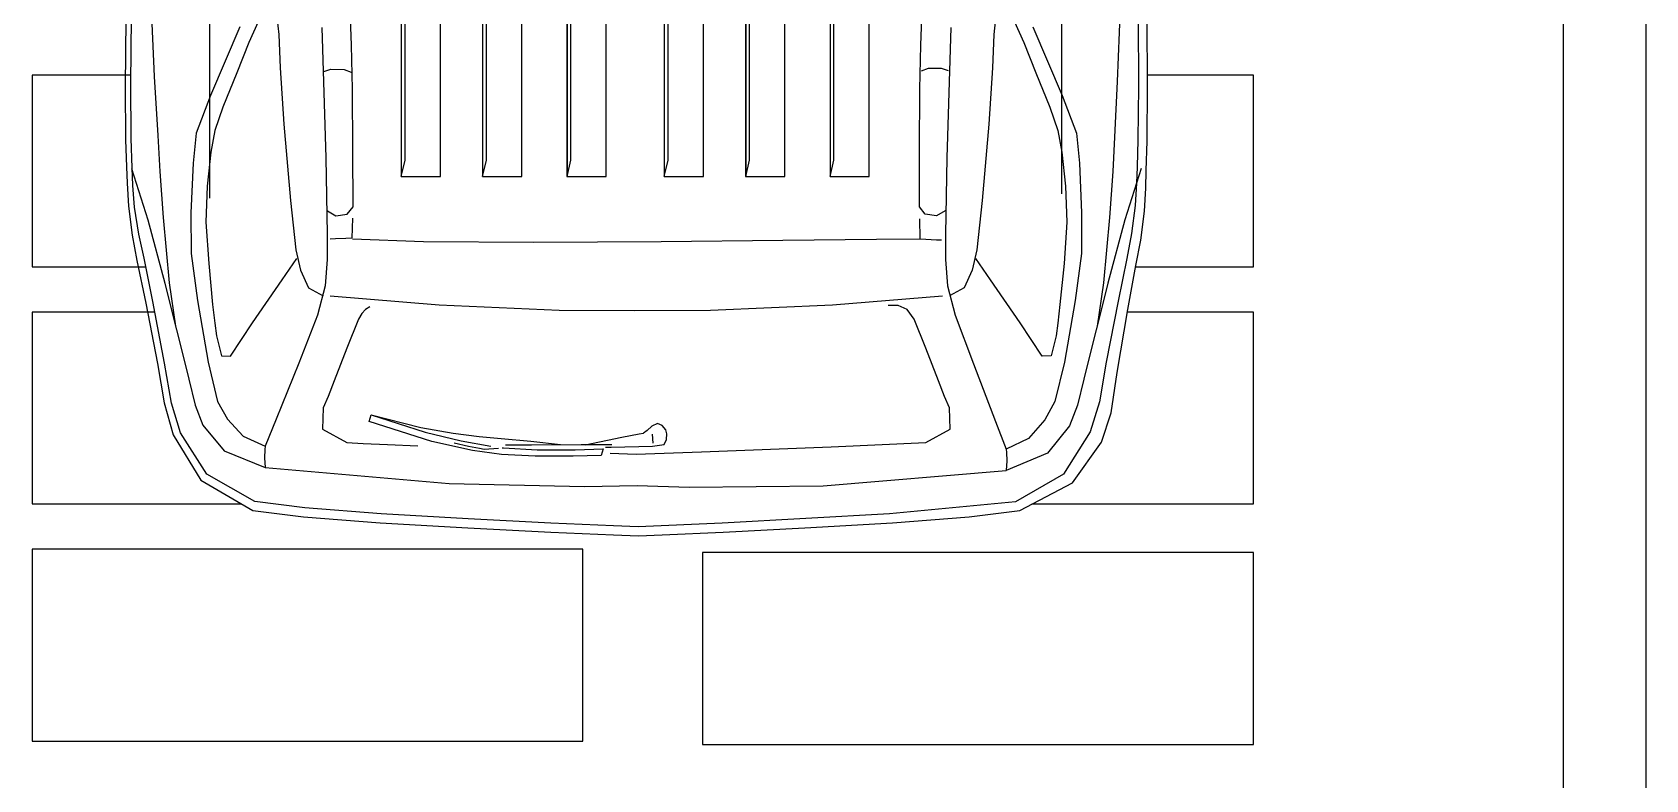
# Model space of a CAD drawing. Header units: millimetres. Extents: x 3923 to 4120, y 744 to 867.
# Drawn here: x 3936.31 to 3942.16, y 814.25 to 816.96 of the extents above; entities that cross this region are included whole.
import ezdxf

# ---------------------------------------------------------------- set-up
doc = ezdxf.new("R2010")
doc.units = ezdxf.units.MM
doc.layers.add('-HIDRO', color=8, linetype='Continuous')

# ---------------------------------------------------------------- blocks, each defined once
blk = doc.blocks.new('Austin Mini dessus')
at = {"color": 8, "flags": 128}
for points in [[(3.2164, 3.793), (3.0966, 3.7917)], [(3.0997, 3.8021), (3.2215, 3.8034)], [(3.316, 3.7921), (3.2164, 3.793)], [(3.2215, 3.8034), (3.3188, 3.8025)], [(3.3693, 3.7904), (3.316, 3.7921)], [(3.3188, 3.8025), (3.3675, 3.8008)], [(3.3675, 3.8008), (3.3972, 3.7998)], [(3.4015, 3.7895), (3.3693, 3.7904)], [(3.3706, 3.7916), (3.4639, 3.7624)], [(3.3972, 3.7998), (3.439, 3.7972)], [(3.4406, 3.7862), (3.4015, 3.7895)], [(3.439, 3.7972), (3.4912, 3.7905)], [(3.4894, 3.7783), (3.4406, 3.7862)], [(3.5334, 3.7691), (3.4894, 3.7783)], [(3.4912, 3.7905), (3.5375, 3.7819)], [(3.5375, 3.7819), (3.6147, 3.7659)], [(3.0661, 3.7568), (3.2036, 3.7505)], [(3.2036, 3.7505), (3.3106, 3.7441)], [(3.4639, 3.7624), (3.5784, 3.7316)], [(3.6119, 3.753), (3.5334, 3.7691)], [(3.7239, 3.7317), (3.6119, 3.753)], [(3.6147, 3.7659), (3.7245, 3.7448)], [(3.3106, 3.7441), (3.3759, 3.7402)], [(3.3759, 3.7402), (3.4593, 3.7344)], [(3.4593, 3.7344), (3.5777, 3.7235)], [(3.5777, 3.7235), (3.6563, 3.7118)], [(3.5784, 3.7316), (3.6421, 3.7153)], [(3.7964, 3.7192), (3.7239, 3.7317)], [(3.7245, 3.7448), (3.7958, 3.7324)], [(3.7958, 3.7324), (3.8536, 3.716)], [(3.8504, 3.7028), (3.7964, 3.7192)], [(3.6421, 3.7153), (3.6846, 3.7048)], [(3.6846, 3.7048), (3.7528, 3.688)], [(3.7528, 3.688), (3.8, 3.6763)], [(3.9251, 3.6552), (3.8504, 3.7028)], [(3.8536, 3.716), (3.9358, 3.6662)], [(3.2381, 3.6482), (3.3067, 3.6745)], [(3.3067, 3.6745), (3.361, 3.68)], [(3.361, 3.68), (3.4507, 3.6839)], [(3.4507, 3.6839), (3.525, 3.6834)], [(3.525, 3.6834), (3.6102, 3.6722)], [(3.6102, 3.6722), (3.7219, 3.6526)], [(3.8, 3.6763), (3.8361, 3.6624)], [(3.8361, 3.6624), (3.8831, 3.6237)], [(3.9358, 3.6662), (3.9909, 3.5714)], [(2.7871, 3.6502), (3.4246, 3.6502)], [(3.1134, 3.5955), (3.2381, 3.6482)], [(3.2592, 3.6259), (3.3014, 3.6408)], [(3.3014, 3.6408), (3.3411, 3.6477)], [(3.3411, 3.6477), (3.4025, 3.6546)], [(3.4025, 3.6546), (3.4682, 3.6568)], [(3.4682, 3.6568), (3.5432, 3.6518)], [(3.5432, 3.6518), (3.6174, 3.6446)], [(3.6174, 3.6446), (3.651, 3.6408)], [(3.651, 3.6408), (3.6741, 3.6378)], [(3.6741, 3.6378), (3.7107, 3.6285)], [(3.7219, 3.6526), (3.793, 3.6355)], [(3.793, 3.6355), (3.8251, 3.6178)], [(3.9748, 3.5682), (3.9251, 3.6552)], [(3.1417, 3.5787), (3.1969, 3.6007)], [(3.1969, 3.6007), (3.2592, 3.6259)], [(3.7113, 3.6124), (3.6503, 3.5725)], [(3.7107, 3.6285), (3.7113, 3.6124)], [(3.8251, 3.6178), (3.8563, 3.5892)], [(3.8831, 3.6237), (3.9133, 3.5491)], [(3.1044, 3.562), (3.1417, 3.5787)], [(3.6503, 3.5725), (3.5724, 3.5187)], [(3.8563, 3.5892), (3.8742, 3.5491)], [(3.9909, 3.5714), (4.0023, 3.48)], [(3.8253, 3.5293), (3.8742, 3.5491)], [(3.8742, 3.5491), (3.8804, 3.5498)], [(3.8804, 3.5498), (3.8953, 3.5506)], [(3.8953, 3.5506), (3.9133, 3.5491)], [(3.9133, 3.5491), (3.9421, 3.2156)], [(3.9862, 3.4773), (3.9748, 3.5682)], [(3.0636, 3.5315), (3.1275, 3.5247)], [(3.1275, 3.5247), (3.1878, 3.5219)], [(3.1878, 3.5219), (3.29, 3.5153)], [(3.29, 3.5153), (3.4288, 3.5036)], [(3.5724, 3.5187), (3.5339, 3.4917)], [(3.7236, 3.4885), (3.8253, 3.5293)], [(3.4288, 3.5036), (3.5179, 3.4935)], [(3.5179, 3.4935), (3.5549, 3.4854)], [(3.5549, 3.4854), (3.5868, 3.4709)], [(3.6368, 3.4545), (3.7236, 3.4885)], [(3.5836, 3.4404), (3.6368, 3.4545)], [(3.5868, 3.4709), (3.6013, 3.4438)], [(3.9969, 3.3387), (3.9862, 3.4773)], [(4.0023, 3.48), (4.0132, 3.3405)], [(3.1149, 3.4465), (3.3513, 3.4394)], [(3.1945, 3.4428), (3.1904, 3.4299)], [(3.1904, 3.4299), (3.1906, 3.4059)], [(3.3513, 3.4394), (3.4895, 3.4367)], [(3.4471, 3.4365), (3.4563, 3.4213)], [(3.4895, 3.4367), (3.5356, 3.4366)], [(3.4982, 3.4219), (3.4986, 3.4312)], [(3.5356, 3.4366), (3.5836, 3.4404)], [(3.6013, 3.4314), (3.6181, 3.2335)], [(3.756, 3.4243), (3.7841, 3.435)], [(3.7841, 3.435), (3.8045, 3.444)], [(3.8045, 3.444), (3.8435, 3.4455)], [(3.8435, 3.4455), (3.8675, 3.4012)], [(3.147, 3.3929), (3.0481, 3.3965)], [(3.1906, 3.4059), (3.1955, 3.3932)], [(3.4534, 3.4004), (3.4403, 3.3899)], [(3.4563, 3.4213), (3.4534, 3.4004)], [(3.4969, 3.3921), (3.4973, 3.4027)], [(3.4973, 3.4027), (3.4982, 3.4219)], [(3.6439, 3.38), (3.6968, 3.4013)], [(3.6968, 3.4013), (3.756, 3.4243)], [(3.8675, 3.4012), (3.8692, 3.3713)], [(3.2267, 3.3909), (3.147, 3.3929)], [(3.3378, 3.39), (3.2267, 3.3909)], [(3.4403, 3.3899), (3.3378, 3.39)], [(3.4605, 3.391), (3.4969, 3.3921)], [(3.4984, 3.3906), (3.5032, 3.2619)], [(3.6215, 3.3593), (3.6261, 3.3671)], [(3.6261, 3.3671), (3.6334, 3.3741)], [(3.6334, 3.3741), (3.6439, 3.38)], [(3.8692, 3.3713), (3.8712, 3.3271)], [(3.8294, 3.3605), (3.8176, 3.3569)], [(3.8176, 3.3569), (3.8402, 3.2669)], [(3.8176, 3.3569), (3.8491, 3.259)], [(3.8656, 3.2467), (3.8294, 3.3605)], [(4.0064, 3.181), (3.9969, 3.3387)], [(4.0132, 3.3405), (4.0227, 3.1819)], [(3.8712, 3.3271), (3.8736, 3.2722)], [(1.521, 3.3024), (3.3849, 3.3024)], [(3.3552, 3.2953), (1.5269, 3.296)], [(3.3849, 3.3024), (3.3552, 3.2953)], [(3.3849, 3.3024), (3.3849, 3.2314)], [(3.5032, 3.2619), (3.5043, 3.0618)], [(3.8402, 3.2669), (3.8508, 3.2084)], [(3.8491, 3.259), (3.8648, 3.1939)], [(3.3849, 3.2314), (1.521, 3.2314)], [(3.6181, 3.2335), (3.6277, 3.0159)], [(3.8822, 3.1732), (3.8656, 3.2467)], [(3.8508, 3.2084), (3.8565, 3.1612)], [(3.8648, 3.1939), (3.8741, 3.1401)], [(3.868, 3.2065), (3.8741, 3.1805)], [(3.9421, 3.2156), (3.9474, 2.9699)], [(3.8565, 3.1612), (3.8604, 3.1213)], [(3.8741, 3.1805), (3.8782, 3.1603)], [(3.8893, 3.1208), (3.8822, 3.1732)], [(4.0139, 3.0308), (4.0064, 3.181)], [(4.0227, 3.1819), (4.0303, 3.0312)], [(1.521, 3.1548), (3.3849, 3.1548)], [(1.521, 3.1548), (3.3849, 3.1548)], [(3.3552, 3.1477), (1.5269, 3.1484)], [(3.3849, 3.1548), (3.3552, 3.1477)], [(3.3849, 3.1548), (3.3849, 3.0838)], [(3.8797, 3.1523), (3.8778, 3.1263)], [(3.8782, 3.1603), (3.8797, 3.1523)], [(3.8604, 3.1213), (3.8653, 3.0676)], [(3.8718, 3.1136), (3.8718, 3.0663)], [(3.8772, 3.1193), (3.8773, 3.1186)], [(3.8773, 3.1186), (3.8774, 3.1179)], [(3.8774, 3.1179), (3.8775, 3.1172)], [(3.8775, 3.1172), (3.8809, 3.056)], [(3.8927, 3.0595), (3.8893, 3.1208)], [(3.3849, 3.0838), (1.521, 3.0838)], [(3.5043, 3.0618), (3.503, 2.8311)], [(3.8653, 3.0676), (3.8715, 3.0137)], [(3.8718, 3.0663), (3.8715, 2.9763)], [(3.8809, 3.056), (3.8809, 2.9867)], [(3.8927, 2.9903), (3.8927, 3.0595)], [(3.6277, 3.0159), (3.6279, 2.8795)], [(4.019, 2.9175), (4.0139, 3.0308)], [(4.0303, 3.0312), (4.0353, 2.9173)], [(1.521, 3.0018), (3.3849, 3.0018)], [(1.521, 3.0017), (3.3849, 3.0017)], [(3.3552, 2.9947), (1.5269, 2.9954)], [(3.3849, 3.0017), (3.3552, 2.9947)], [(3.3849, 3.0018), (3.3849, 2.9307)], [(3.8809, 2.9867), (3.8793, 2.9363)], [(3.8911, 2.9399), (3.8927, 2.9903)], [(3.8717, 2.9689), (3.8581, 2.9022)], [(3.8715, 2.9763), (3.8713, 2.9207)], [(3.9474, 2.9699), (3.9456, 2.8742)], [(3.3849, 2.9307), (1.521, 2.9307)], [(3.8764, 2.9319), (3.8763, 2.9214)], [(3.8793, 2.9363), (3.8911, 2.9399)], [(3.8581, 2.9022), (3.8521, 2.8707)], [(3.8763, 2.9214), (3.8745, 2.8469)], [(3.8871, 2.9232), (3.8888, 2.876)], [(4.0208, 2.8728), (4.019, 2.9175)], [(4.0353, 2.9173), (4.0372, 2.8721)], [(3.6279, 2.8795), (3.6277, 2.7413)], [(3.8521, 2.8707), (3.8507, 2.8629)], [(3.8888, 2.876), (3.8844, 2.7575)], [(3.9456, 2.8742), (3.9489, 2.78)], [(4.0141, 2.7205), (4.0208, 2.8728)], [(4.0372, 2.8721), (4.0353, 2.829)], [(3.8333, 2.8378), (3.8378, 2.8476)], [(3.8378, 2.8476), (3.8458, 2.8564)], [(3.8458, 2.8564), (3.8507, 2.8629)], [(3.8688, 2.8456), (3.8527, 2.8468)], [(3.8745, 2.8469), (3.8712, 2.8257)], [(1.521, 2.8252), (3.3849, 2.8252)], [(1.521, 2.8252), (3.3849, 2.8252)], [(3.3552, 2.8181), (1.5269, 2.8188)], [(3.3849, 2.8252), (3.3552, 2.8181)], [(3.3849, 2.8252), (3.3849, 2.7542)], [(3.503, 2.8311), (3.5007, 2.6103)], [(3.8369, 2.8289), (3.8333, 2.8378)], [(3.8449, 2.8226), (3.8369, 2.8289)], [(3.8518, 2.8207), (3.8449, 2.8226)], [(3.8621, 2.821), (3.8518, 2.8207)], [(3.8712, 2.8257), (3.8621, 2.821)], [(4.0353, 2.829), (4.0303, 2.7187)], [(3.3849, 2.7542), (1.521, 2.7542)], [(3.8844, 2.7575), (3.8754, 2.5224)], [(3.9489, 2.78), (3.9462, 2.5372)], [(3.6277, 2.7413), (3.6181, 2.5203)], [(3.9974, 2.4164), (4.0141, 2.7205)], [(4.0303, 2.7187), (4.0227, 2.5701)], [(1.521, 2.6777), (3.3849, 2.6777)], [(1.521, 2.6776), (3.3849, 2.6776)], [(3.3552, 2.6705), (1.5269, 2.6712)], [(3.3849, 2.6776), (3.3552, 2.6705)], [(3.3849, 2.6777), (3.3849, 2.6066)], [(3.3849, 2.6066), (1.521, 2.6066)], [(3.5007, 2.6103), (3.4987, 2.4401)], [(4.0227, 2.5701), (4.0132, 2.4114)], [(1.521, 2.5246), (3.3849, 2.5246)], [(1.521, 2.5246), (3.3849, 2.5246)], [(3.3552, 2.5175), (1.5269, 2.5182)], [(3.3849, 2.5246), (3.3552, 2.5175)], [(3.3849, 2.5246), (3.3849, 2.4536)], [(3.6181, 2.5203), (3.6013, 2.3205)], [(3.8754, 2.5224), (3.8675, 2.3507)], [(3.9462, 2.5372), (3.9187, 2.2052)], [(3.3849, 2.4536), (1.521, 2.4536)], [(3.4987, 2.4401), (3.4984, 2.3614)], [(3.6192, 2.401), (3.619, 2.419)], [(3.6261, 2.3848), (3.6192, 2.401)], [(3.9754, 2.1881), (3.9974, 2.4164)], [(4.0132, 2.4114), (4.0023, 2.272)], [(3.6439, 2.372), (3.6261, 2.3848)], [(3.6968, 2.3507), (3.6439, 2.372)], [(3.147, 2.3596), (3.0481, 2.356)], [(3.2267, 2.3616), (3.147, 2.3596)], [(3.189, 2.3226), (3.1892, 2.3465)], [(3.1892, 2.3465), (3.1942, 2.3592)], [(3.3378, 2.3625), (3.2267, 2.3616)], [(3.4403, 2.3625), (3.3378, 2.3625)], [(3.4534, 2.352), (3.4403, 2.3625)], [(3.4563, 2.3312), (3.4534, 2.352)], [(3.462, 2.3625), (3.4984, 2.3614)], [(3.4984, 2.3614), (3.4988, 2.3509)], [(3.4988, 2.3509), (3.4997, 2.3317)], [(3.756, 2.3277), (3.6968, 2.3507)], [(3.8675, 2.3507), (3.8435, 2.3065)], [(3.1149, 2.3055), (3.3513, 2.3125)], [(3.1931, 2.3097), (3.189, 2.3226)], [(3.3513, 2.3125), (3.4895, 2.3152)], [(3.4471, 2.3159), (3.4563, 2.3312)], [(3.4895, 2.3152), (3.5356, 2.3154)], [(3.4997, 2.3317), (3.5002, 2.3223)], [(3.5356, 2.3154), (3.5836, 2.3116)], [(3.7841, 2.317), (3.756, 2.3277)], [(3.8045, 2.308), (3.7841, 2.317)], [(3.5836, 2.3116), (3.6368, 2.2975)], [(3.5868, 2.2811), (3.6013, 2.3081)], [(3.6368, 2.2975), (3.725, 2.2641)], [(3.8435, 2.3065), (3.8045, 2.308)], [(3.4288, 2.2483), (3.5179, 2.2584)], [(3.5179, 2.2584), (3.5549, 2.2666)], [(3.5724, 2.2333), (3.5339, 2.2602)], [(3.5549, 2.2666), (3.5868, 2.2811)], [(3.725, 2.2641), (3.8293, 2.2244)], [(4.0023, 2.272), (3.9909, 2.1805)], [(3.0636, 2.2205), (3.1275, 2.2272)], [(3.1275, 2.2272), (3.1878, 2.23)], [(3.1878, 2.23), (3.29, 2.2366)], [(3.29, 2.2366), (3.4288, 2.2483)], [(3.6503, 2.1795), (3.5724, 2.2333)], [(3.8293, 2.2244), (3.8797, 2.2052)], [(3.8604, 2.1645), (3.8797, 2.2052)], [(3.8797, 2.2052), (3.8859, 2.2044)], [(3.8859, 2.2044), (3.9007, 2.2036)], [(3.8872, 2.13), (3.9187, 2.2052)], [(3.9007, 2.2036), (3.9187, 2.2052)], [(3.1044, 2.19), (3.1417, 2.1733)], [(3.1417, 2.1733), (3.1969, 2.1512)], [(3.7113, 2.1396), (3.6503, 2.1795)], [(3.9249, 2.1008), (3.9754, 2.1881)], [(3.9909, 2.1805), (3.9406, 2.0845)], [(3.1134, 2.1564), (3.2381, 2.1037)], [(3.1969, 2.1512), (3.2592, 2.1261)], [(3.7107, 2.1235), (3.7113, 2.1396)], [(3.8265, 2.1348), (3.8604, 2.1645)], [(3.2592, 2.1261), (3.3014, 2.1112)], [(3.3014, 2.1112), (3.3411, 2.1043)], [(3.6174, 2.1074), (3.651, 2.1112)], [(3.651, 2.1112), (3.6741, 2.1142)], [(3.6741, 2.1142), (3.7107, 2.1235)], [(3.7219, 2.0993), (3.793, 2.1165)], [(3.793, 2.1165), (3.8265, 2.1348)], [(3.8375, 2.0902), (3.8872, 2.13)], [(2.7825, 2.1047), (3.4166, 2.1047)], [(3.2381, 2.1037), (3.3067, 2.0774)], [(3.3411, 2.1043), (3.4025, 2.0974)], [(3.4025, 2.0974), (3.4682, 2.0952)], [(3.4682, 2.0952), (3.5432, 2.1001)], [(3.525, 2.0686), (3.6102, 2.0798)], [(3.5432, 2.1001), (3.6174, 2.1074)], [(3.6102, 2.0798), (3.7219, 2.0993)], [(3.8, 2.0757), (3.8375, 2.0902)], [(3.8485, 2.0526), (3.9249, 2.1008)], [(3.9406, 2.0845), (3.8672, 2.0324)], [(3.3067, 2.0774), (3.361, 2.072)], [(3.361, 2.072), (3.4507, 2.0681)], [(3.4507, 2.0681), (3.525, 2.0686)], [(3.6846, 2.0471), (3.7528, 2.064)], [(3.7528, 2.064), (3.8, 2.0757)], [(3.7937, 2.0359), (3.8485, 2.0526)], [(3.4593, 2.0176), (3.5777, 2.0285)], [(3.4639, 1.9896), (3.5784, 2.0204)], [(3.5777, 2.0285), (3.6563, 2.0402)], [(3.5784, 2.0204), (3.6421, 2.0366)], [(3.6114, 2.0021), (3.722, 2.0234)], [(3.6421, 2.0366), (3.6846, 2.0471)], [(3.722, 2.0234), (3.7937, 2.0359)], [(3.8672, 2.0324), (3.8141, 2.0148)], [(3.0784, 1.9981), (3.2127, 2.0036)], [(3.2127, 2.0036), (3.3138, 2.0086)], [(3.3138, 2.0086), (3.3759, 2.0118)], [(3.3759, 2.0118), (3.4593, 2.0176)], [(3.5337, 1.986), (3.6114, 2.0021)], [(3.7404, 2.0035), (3.6262, 1.9845)], [(3.8141, 2.0148), (3.7404, 2.0035)], [(3.0983, 1.9654), (3.2215, 1.965)], [(3.2215, 1.965), (3.3188, 1.9659)], [(3.3188, 1.9659), (3.3675, 1.9676)], [(3.3675, 1.9676), (3.3972, 1.9685)], [(3.3706, 1.9603), (3.4639, 1.9896)], [(3.3972, 1.9685), (3.4375, 1.9711)], [(3.4375, 1.9711), (3.4886, 1.9776)], [(3.4886, 1.9776), (3.5337, 1.986)], [(3.5466, 1.9696), (3.5003, 1.961)], [(3.6262, 1.9845), (3.5466, 1.9696)], [(3.2215, 1.9486), (3.0983, 1.949)], [(3.3211, 1.9494), (3.2215, 1.9486)], [(3.3742, 1.9509), (3.3211, 1.9494)], [(3.4063, 1.9517), (3.3742, 1.9509)], [(3.448, 1.9543), (3.4063, 1.9517)], [(3.5003, 1.961), (3.448, 1.9543)]]:
    blk.add_lwpolyline(points, dxfattribs=at)

msp = doc.modelspace()

# ---------------------------------------------------------------- linework, layer by layer
at = {"layer": '-HIDRO', "linetype": 'Continuous'}
for p, q in [((3942.159, 860.4978), (3942.159, 810.4978)), ((3941.859, 860.1978), (3941.859, 810.7978))]:
    msp.add_line(p, q, dxfattribs=at)
for points in [[(3936.6631, 816.8094), (3936.3051, 816.8094), (3936.3051, 816.1128), (3936.7171, 816.1128)], [(3940.3085, 816.1128), (3940.7355, 816.1128), (3940.7355, 816.8094), (3940.3514, 816.8094)], [(3936.75, 815.9493), (3936.3051, 815.9493), (3936.3051, 815.2527), (3937.0659, 815.2527)], [(3939.9319, 815.2527), (3940.7355, 815.2527), (3940.7355, 815.9493), (3940.2781, 815.9493)]]:
    msp.add_lwpolyline(points, dxfattribs=at)
for points in [[(3936.3051, 815.0892), (3936.3051, 814.3926), (3938.3032, 814.3926), (3938.3032, 815.0892)], [(3938.7374, 815.0762), (3938.7374, 814.3796), (3940.7355, 814.3796), (3940.7355, 815.0762)], [(3938.7374, 815.0762), (3938.7374, 814.3796), (3940.7355, 814.3796), (3940.7355, 815.0762)]]:
    msp.add_lwpolyline(points, close=True, dxfattribs=at)

# ---------------------------------------------------------------- block references
at = {"layer": '-HIDRO', "xscale": -2, "yscale": 2, "zscale": 2, "rotation": 90}
msp.add_blockref('Austin Mini dessus', (3944.2487, 823.2112), dxfattribs=at)

doc.saveas('drawing.dxf')
